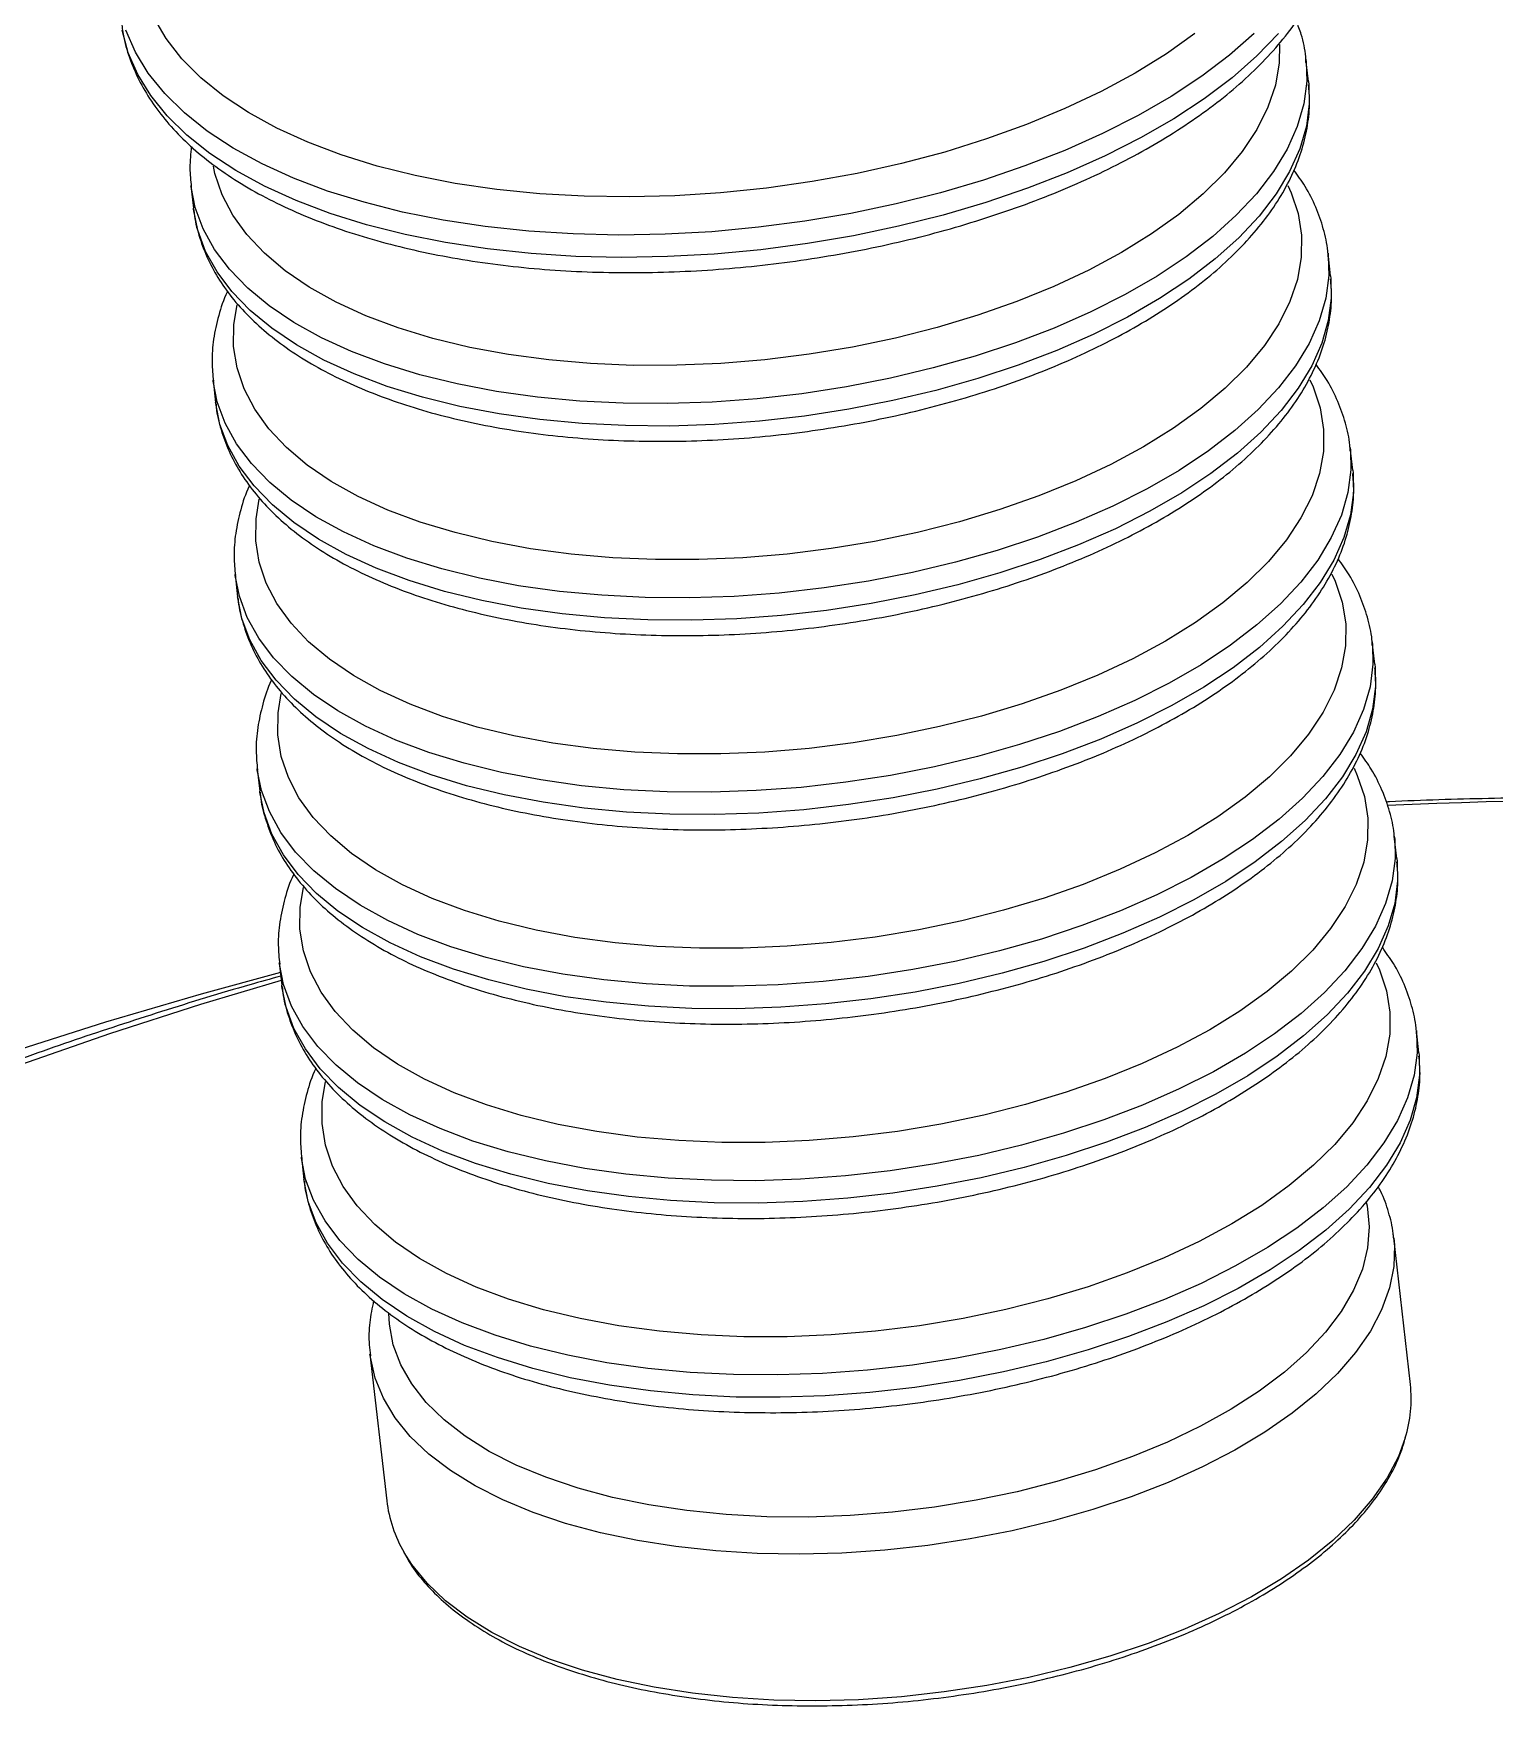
# Model space of a CAD drawing. Header units: millimetres. Extents: x 107291 to 113922, y -130611 to -125922.
# Drawn here: x 111697.3 to 111811.5, y -127404.6 to -127273.3 of the extents above; entities that cross this region are included whole.
import ezdxf

# ---------------------------------------------------------------- set-up
doc = ezdxf.new("R2010")
doc.units = ezdxf.units.MM
doc.header["$LTSCALE"] = 13
doc.layers.add('几何体', color=7, linetype='Continuous')

msp = doc.modelspace()

# ---------------------------------------------------------------- linework, layer by layer
at = {"layer": '几何体'}
for p, q in [((111796.99, -127277.05), (111796.79, -127275.3)), ((111709.57, -127285.22), (111709.77, -127286.97)), ((111709.58, -127285.3), (111709.57, -127285.22)), ((111709.78, -127287.05), (111709.77, -127286.97)), ((111798.72, -127292.25), (111798.52, -127290.49)), ((111711.3, -127300.41), (111711.5, -127302.16)), ((111711.31, -127300.49), (111711.3, -127300.41)), ((111711.51, -127302.25), (111711.5, -127302.16)), ((111800.45, -127307.44), (111800.25, -127305.69)), ((111713.03, -127315.6), (111713.22, -127317.36)), ((111713.04, -127315.69), (111713.03, -127315.6)), ((111713.23, -127317.44), (111713.22, -127317.36)), ((111802.17, -127322.63), (111801.97, -127320.88)), ((111714.75, -127330.8), (111714.95, -127332.55)), ((111714.76, -127330.88), (111714.75, -127330.8)), ((111714.96, -127332.63), (111714.95, -127332.55)), ((111803.9, -127337.83), (111803.7, -127336.07)), ((111716.48, -127345.99), (111716.68, -127347.74)), ((111716.49, -127346.07), (111716.48, -127345.99)), ((111716.69, -127347.83), (111716.68, -127347.74)), ((111805.63, -127353.02), (111805.43, -127351.27)), ((111718.21, -127361.19), (111718.41, -127362.94)), ((111718.22, -127361.27), (111718.21, -127361.19)), ((111718.42, -127363.02), (111718.41, -127362.94)), ((111804.96, -127378.95), (111803.66, -127367.48)), ((111723.57, -127376.59), (111724.88, -127388.06)), ((111723.59, -127376.69), (111723.57, -127376.59))]:
    msp.add_line(p, q, dxfattribs=at)
at = {"layer": '几何体', "flags": 128}
for points in [[(111788.11, -127273.3), (111785.87, -127274.89), (111783.42, -127276.4), (111780.77, -127277.83), (111777.94, -127279.17), (111774.94, -127280.41), (111771.8, -127281.55), (111768.53, -127282.57), (111765.15, -127283.47), (111761.69, -127284.24), (111758.16, -127284.88), (111754.59, -127285.39), (111751, -127285.76), (111747.41, -127285.99), (111743.84, -127286.08), (111740.32, -127286.02), (111736.87, -127285.83), (111733.5, -127285.49), (111730.25, -127285.02), (111727.12, -127284.41), (111724.14, -127283.67), (111721.33, -127282.8), (111718.71, -127281.81), (111716.28, -127280.7), (111714.07, -127279.49), (111712.09, -127278.17), (111710.35, -127276.76), (111708.86, -127275.27), (111707.63, -127273.7), (111706.67, -127272.06)], [(111794.65, -127273.31), (111792.95, -127275.05), (111791.01, -127276.76), (111788.84, -127278.4), (111786.45, -127279.97), (111783.86, -127281.47), (111781.08, -127282.88), (111778.12, -127284.2), (111775.01, -127285.41), (111771.76, -127286.52), (111768.4, -127287.51), (111764.93, -127288.38), (111761.39, -127289.12), (111757.79, -127289.73), (111754.16, -127290.21), (111750.51, -127290.55), (111746.86, -127290.75), (111743.25, -127290.81), (111739.68, -127290.73), (111736.19, -127290.51), (111732.78, -127290.15), (111729.49, -127289.65), (111726.32, -127289.02), (111723.31, -127288.26), (111720.46, -127287.37), (111717.79, -127286.36), (111715.33, -127285.24), (111713.07, -127284.01), (111711.05, -127282.68), (111709.26, -127281.25), (111707.72, -127279.74), (111706.43, -127278.16), (111705.42, -127276.51), (111704.67, -127274.8), (111704.2, -127273.04)], [(111792.75, -127273.3), (111790.81, -127275), (111788.64, -127276.64), (111786.25, -127278.22), (111783.66, -127279.72), (111780.88, -127281.13), (111777.92, -127282.44), (111774.81, -127283.66), (111771.56, -127284.77), (111768.2, -127285.76), (111764.73, -127286.63), (111761.19, -127287.37), (111757.59, -127287.98), (111753.96, -127288.46), (111750.31, -127288.8), (111746.66, -127289), (111743.05, -127289.06), (111739.48, -127288.98), (111735.99, -127288.75), (111732.58, -127288.39), (111729.29, -127287.9), (111726.13, -127287.27), (111723.11, -127286.5), (111720.26, -127285.62), (111717.6, -127284.61), (111715.13, -127283.49), (111712.87, -127282.26), (111710.85, -127280.93), (111709.06, -127279.5), (111707.52, -127277.99), (111706.23, -127276.41), (111705.22, -127274.75), (111704.47, -127273.05)], [(111794.73, -127274.16), (111794.7, -127275.6), (111794.4, -127277.33), (111793.81, -127279.07), (111792.95, -127280.8), (111791.81, -127282.52), (111790.41, -127284.21), (111788.75, -127285.85), (111786.84, -127287.45), (111784.71, -127288.98), (111782.36, -127290.43), (111779.8, -127291.81), (111777.07, -127293.09), (111774.17, -127294.27), (111771.12, -127295.34), (111767.95, -127296.29), (111764.68, -127297.12), (111761.33, -127297.82), (111757.92, -127298.39), (111754.47, -127298.82), (111751.02, -127299.11), (111747.58, -127299.25), (111744.17, -127299.26), (111740.83, -127299.12), (111737.57, -127298.83), (111734.41, -127298.41), (111731.38, -127297.85), (111728.5, -127297.15), (111725.78, -127296.32), (111723.26, -127295.37), (111720.93, -127294.31), (111718.82, -127293.13), (111716.94, -127291.85), (111715.32, -127290.48), (111713.94, -127289.03), (111712.84, -127287.5), (111712.01, -127285.91), (111711.45, -127284.26), (111711.33, -127283.67)], [(111796.81, -127275.52), (111796.85, -127277.04), (111796.62, -127278.81), (111796.1, -127280.58), (111795.32, -127282.35), (111794.25, -127284.1), (111792.92, -127285.83), (111791.34, -127287.52), (111789.5, -127289.17), (111787.43, -127290.76), (111785.14, -127292.28), (111782.64, -127293.72), (111779.95, -127295.08), (111777.09, -127296.34), (111774.07, -127297.49), (111770.91, -127298.54), (111767.64, -127299.46), (111764.28, -127300.26), (111760.84, -127300.93), (111757.36, -127301.47), (111753.85, -127301.87), (111750.33, -127302.13), (111746.83, -127302.24), (111743.38, -127302.22), (111739.98, -127302.05), (111736.67, -127301.74), (111733.47, -127301.29), (111730.4, -127300.71), (111727.48, -127299.99), (111724.72, -127299.14), (111722.14, -127298.17), (111719.77, -127297.09), (111717.62, -127295.9), (111715.69, -127294.6), (111714.01, -127293.21), (111712.58, -127291.74), (111711.42, -127290.19), (111710.52, -127288.58), (111709.91, -127286.92), (111709.58, -127285.3)], [(111796.79, -127275.3), (111796.79, -127275.3), (111796.81, -127275.52)], [(111797.01, -127277.28), (111797.05, -127278.8), (111796.82, -127280.56), (111796.3, -127282.33), (111795.51, -127284.1), (111794.45, -127285.85), (111793.12, -127287.58), (111791.54, -127289.28), (111789.7, -127290.92), (111787.63, -127292.51), (111785.34, -127294.03), (111782.84, -127295.48), (111780.15, -127296.83), (111777.29, -127298.09), (111774.27, -127299.25), (111771.11, -127300.29), (111767.84, -127301.21), (111764.48, -127302.01), (111761.04, -127302.69), (111757.56, -127303.22), (111754.05, -127303.62), (111750.53, -127303.88), (111747.03, -127304), (111743.57, -127303.97), (111740.18, -127303.8), (111736.87, -127303.49), (111733.67, -127303.04), (111730.6, -127302.46), (111727.68, -127301.74), (111724.92, -127300.9), (111722.34, -127299.93), (111719.97, -127298.84), (111717.82, -127297.65), (111715.89, -127296.35), (111714.21, -127294.97), (111712.78, -127293.49), (111711.62, -127291.95), (111710.72, -127290.34), (111710.11, -127288.67), (111709.78, -127287.05)], [(111796.99, -127277.05), (111796.99, -127277.06), (111797.01, -127277.28)], [(111795.37, -127285.19), (111795.62, -127285.75), (111796.17, -127287.39), (111796.44, -127289.08), (111796.42, -127290.79), (111796.12, -127292.53), (111795.54, -127294.27), (111794.67, -127296), (111793.54, -127297.71), (111792.13, -127299.4), (111790.47, -127301.05), (111788.57, -127302.64), (111786.44, -127304.17), (111784.08, -127305.63), (111781.53, -127307), (111778.8, -127308.28), (111775.89, -127309.46), (111772.85, -127310.53), (111769.68, -127311.49), (111766.41, -127312.32), (111763.05, -127313.02), (111759.64, -127313.58), (111756.2, -127314.01), (111752.75, -127314.3), (111749.31, -127314.45), (111745.9, -127314.45), (111742.56, -127314.31), (111739.3, -127314.03), (111736.14, -127313.6), (111733.11, -127313.04), (111730.23, -127312.34), (111727.51, -127311.52), (111724.98, -127310.57), (111722.66, -127309.5), (111720.55, -127308.33), (111718.67, -127307.05), (111717.04, -127305.68), (111715.67, -127304.22), (111714.57, -127302.69), (111713.73, -127301.1), (111713.18, -127299.46), (111712.91, -127297.77), (111712.93, -127296.06), (111713.18, -127294.52)], [(111798.52, -127290.49), (111798.52, -127290.5), (111798.54, -127290.72)], [(111798.54, -127290.72), (111798.57, -127292.24), (111798.34, -127294), (111797.83, -127295.77), (111797.04, -127297.54), (111795.98, -127299.29), (111794.65, -127301.02), (111793.06, -127302.72), (111791.23, -127304.36), (111789.16, -127305.95), (111786.87, -127307.47), (111784.37, -127308.92), (111781.68, -127310.27), (111778.81, -127311.53), (111775.79, -127312.69), (111772.64, -127313.73), (111769.37, -127314.66), (111766.01, -127315.46), (111762.57, -127316.13), (111759.09, -127316.66), (111755.57, -127317.06), (111752.06, -127317.32), (111748.56, -127317.44), (111745.1, -127317.41), (111741.71, -127317.24), (111738.4, -127316.93), (111735.2, -127316.49), (111732.13, -127315.9), (111729.2, -127315.18), (111726.45, -127314.34), (111723.87, -127313.37), (111721.5, -127312.28), (111719.34, -127311.09), (111717.42, -127309.8), (111715.74, -127308.41), (111714.31, -127306.94), (111713.14, -127305.39), (111712.25, -127303.78), (111711.63, -127302.11), (111711.31, -127300.49)], [(111798.74, -127292.47), (111798.77, -127293.99), (111798.54, -127295.75), (111798.03, -127297.52), (111797.24, -127299.29), (111796.18, -127301.05), (111794.85, -127302.78), (111793.26, -127304.47), (111791.43, -127306.12), (111789.36, -127307.71), (111787.07, -127309.23), (111784.57, -127310.67), (111781.88, -127312.03), (111779.01, -127313.28), (111775.99, -127314.44), (111772.84, -127315.48), (111769.57, -127316.41), (111766.21, -127317.21), (111762.77, -127317.88), (111759.29, -127318.42), (111755.77, -127318.81), (111752.26, -127319.07), (111748.76, -127319.19), (111745.3, -127319.16), (111741.91, -127319), (111738.6, -127318.69), (111735.4, -127318.24), (111732.33, -127317.65), (111729.4, -127316.94), (111726.65, -127316.09), (111724.07, -127315.12), (111721.7, -127314.04), (111719.54, -127312.84), (111717.62, -127311.55), (111715.94, -127310.16), (111714.51, -127308.69), (111713.34, -127307.14), (111712.45, -127305.53), (111711.83, -127303.87), (111711.51, -127302.25)], [(111798.72, -127292.25), (111798.72, -127292.25), (111798.74, -127292.47)], [(111797.09, -127300.39), (111797.35, -127300.94), (111797.9, -127302.59), (111798.17, -127304.27), (111798.15, -127305.99), (111797.85, -127307.72), (111797.27, -127309.46), (111796.4, -127311.19), (111795.26, -127312.91), (111793.86, -127314.59), (111792.2, -127316.24), (111790.3, -127317.83), (111788.16, -127319.36), (111785.81, -127320.82), (111783.26, -127322.2), (111780.52, -127323.48), (111777.62, -127324.66), (111774.58, -127325.73), (111771.41, -127326.68), (111768.13, -127327.51), (111764.78, -127328.21), (111761.37, -127328.78), (111757.93, -127329.21), (111754.47, -127329.5), (111751.03, -127329.64), (111747.63, -127329.64), (111744.29, -127329.5), (111741.02, -127329.22), (111737.87, -127328.79), (111734.84, -127328.23), (111731.96, -127327.54), (111729.24, -127326.71), (111726.71, -127325.76), (111724.38, -127324.69), (111722.28, -127323.52), (111720.4, -127322.24), (111718.77, -127320.87), (111717.4, -127319.42), (111716.29, -127317.89), (111715.46, -127316.3), (111714.91, -127314.65), (111714.64, -127312.97), (111714.66, -127311.25), (111714.91, -127309.71)], [(111800.27, -127305.91), (111800.3, -127307.43), (111800.07, -127309.19), (111799.56, -127310.96), (111798.77, -127312.73), (111797.71, -127314.49), (111796.38, -127316.22), (111794.79, -127317.91), (111792.96, -127319.56), (111790.89, -127321.15), (111788.6, -127322.67), (111786.1, -127324.11), (111783.41, -127325.47), (111780.54, -127326.73), (111777.52, -127327.88), (111774.37, -127328.92), (111771.1, -127329.85), (111767.73, -127330.65), (111764.3, -127331.32), (111760.81, -127331.86), (111757.3, -127332.26), (111753.79, -127332.51), (111750.29, -127332.63), (111746.83, -127332.61), (111743.44, -127332.44), (111740.13, -127332.13), (111736.93, -127331.68), (111733.86, -127331.09), (111730.93, -127330.38), (111728.17, -127329.53), (111725.6, -127328.56), (111723.23, -127327.48), (111721.07, -127326.28), (111719.15, -127324.99), (111717.46, -127323.6), (111716.04, -127322.13), (111714.87, -127320.58), (111713.98, -127318.97), (111713.36, -127317.31), (111713.04, -127315.69)], [(111800.25, -127305.69), (111800.25, -127305.69), (111800.27, -127305.91)], [(111800.47, -127307.66), (111800.5, -127309.19), (111800.27, -127310.95), (111799.76, -127312.72), (111798.97, -127314.49), (111797.91, -127316.24), (111796.58, -127317.97), (111794.99, -127319.66), (111793.16, -127321.31), (111791.09, -127322.9), (111788.79, -127324.42), (111786.3, -127325.86), (111783.6, -127327.22), (111780.74, -127328.48), (111777.72, -127329.63), (111774.57, -127330.68), (111771.3, -127331.6), (111767.93, -127332.4), (111764.5, -127333.07), (111761.01, -127333.61), (111757.5, -127334.01), (111753.99, -127334.27), (111750.49, -127334.38), (111747.03, -127334.36), (111743.64, -127334.19), (111740.33, -127333.88), (111737.13, -127333.43), (111734.06, -127332.85), (111731.13, -127332.13), (111728.37, -127331.28), (111725.8, -127330.31), (111723.43, -127329.23), (111721.27, -127328.04), (111719.35, -127326.74), (111717.66, -127325.35), (111716.24, -127323.88), (111715.07, -127322.34), (111714.18, -127320.72), (111713.56, -127319.06), (111713.23, -127317.44)], [(111800.45, -127307.44), (111800.45, -127307.44), (111800.47, -127307.66)], [(111798.82, -127315.58), (111799.08, -127316.14), (111799.63, -127317.78), (111799.9, -127319.47), (111799.88, -127321.18), (111799.58, -127322.91), (111798.99, -127324.65), (111798.13, -127326.39), (111796.99, -127328.1), (111795.59, -127329.79), (111793.93, -127331.43), (111792.03, -127333.03), (111789.89, -127334.56), (111787.54, -127336.02), (111784.99, -127337.39), (111782.25, -127338.67), (111779.35, -127339.85), (111776.3, -127340.92), (111773.13, -127341.87), (111769.86, -127342.7), (111766.51, -127343.4), (111763.1, -127343.97), (111759.66, -127344.4), (111756.2, -127344.69), (111752.76, -127344.84), (111749.36, -127344.84), (111746.01, -127344.7), (111742.75, -127344.41), (111739.6, -127343.99), (111736.57, -127343.43), (111733.68, -127342.73), (111730.97, -127341.9), (111728.44, -127340.95), (111726.11, -127339.89), (111724, -127338.71), (111722.13, -127337.43), (111720.5, -127336.06), (111719.13, -127334.61), (111718.02, -127333.08), (111717.19, -127331.49), (111716.64, -127329.84), (111716.37, -127328.16), (111716.39, -127326.44), (111716.64, -127324.91)], [(111801.97, -127320.88), (111801.98, -127320.89), (111802, -127321.1)], [(111802, -127321.1), (111802.03, -127322.63), (111801.8, -127324.39), (111801.29, -127326.16), (111800.5, -127327.93), (111799.44, -127329.68), (111798.11, -127331.41), (111796.52, -127333.1), (111794.69, -127334.75), (111792.62, -127336.34), (111790.32, -127337.86), (111787.82, -127339.3), (111785.13, -127340.66), (111782.27, -127341.92), (111779.25, -127343.07), (111776.1, -127344.12), (111772.83, -127345.04), (111769.46, -127345.84), (111766.03, -127346.51), (111762.54, -127347.05), (111759.03, -127347.45), (111755.51, -127347.71), (111752.02, -127347.82), (111748.56, -127347.8), (111745.17, -127347.63), (111741.86, -127347.32), (111738.66, -127346.87), (111735.58, -127346.29), (111732.66, -127345.57), (111729.9, -127344.72), (111727.33, -127343.76), (111724.96, -127342.67), (111722.8, -127341.48), (111720.87, -127340.18), (111719.19, -127338.79), (111717.76, -127337.32), (111716.6, -127335.78), (111715.71, -127334.16), (111715.09, -127332.5), (111714.76, -127330.88)], [(111802.2, -127322.86), (111802.23, -127324.38), (111802, -127326.14), (111801.49, -127327.91), (111800.7, -127329.68), (111799.64, -127331.43), (111798.31, -127333.16), (111796.72, -127334.86), (111794.88, -127336.5), (111792.81, -127338.09), (111790.52, -127339.61), (111788.02, -127341.06), (111785.33, -127342.41), (111782.47, -127343.67), (111779.45, -127344.83), (111776.29, -127345.87), (111773.03, -127346.8), (111769.66, -127347.6), (111766.23, -127348.27), (111762.74, -127348.8), (111759.23, -127349.2), (111755.71, -127349.46), (111752.21, -127349.58), (111748.76, -127349.55), (111745.37, -127349.38), (111742.06, -127349.07), (111738.86, -127348.63), (111735.78, -127348.04), (111732.86, -127347.32), (111730.1, -127346.48), (111727.53, -127345.51), (111725.15, -127344.42), (111723, -127343.23), (111721.07, -127341.94), (111719.39, -127340.55), (111717.96, -127339.08), (111716.8, -127337.53), (111715.91, -127335.92), (111715.29, -127334.25), (111714.96, -127332.63)], [(111802.17, -127322.63), (111802.17, -127322.64), (111802.2, -127322.86)], [(111800.55, -127330.77), (111800.8, -127331.33), (111801.36, -127332.97), (111801.63, -127334.66), (111801.61, -127336.37), (111801.31, -127338.11), (111800.72, -127339.85), (111799.86, -127341.58), (111798.72, -127343.3), (111797.32, -127344.98), (111795.66, -127346.63), (111793.75, -127348.22), (111791.62, -127349.75), (111789.27, -127351.21), (111786.71, -127352.58), (111783.98, -127353.86), (111781.08, -127355.04), (111778.03, -127356.11), (111774.86, -127357.07), (111771.59, -127357.9), (111768.24, -127358.6), (111764.83, -127359.17), (111761.38, -127359.59), (111757.93, -127359.88), (111754.49, -127360.03), (111751.09, -127360.03), (111747.74, -127359.89), (111744.48, -127359.61), (111741.32, -127359.18), (111738.29, -127358.62), (111735.41, -127357.92), (111732.7, -127357.1), (111730.17, -127356.15), (111727.84, -127355.08), (111725.73, -127353.91), (111723.86, -127352.63), (111722.23, -127351.26), (111720.85, -127349.8), (111719.75, -127348.27), (111718.92, -127346.68), (111718.37, -127345.04), (111718.1, -127343.35), (111718.11, -127341.64), (111718.37, -127340.1)], [(111803.73, -127336.3), (111803.76, -127337.82), (111803.53, -127339.58), (111803.02, -127341.35), (111802.23, -127343.12), (111801.16, -127344.87), (111799.83, -127346.6), (111798.25, -127348.3), (111796.41, -127349.95), (111794.34, -127351.53), (111792.05, -127353.06), (111789.55, -127354.5), (111786.86, -127355.85), (111784, -127357.11), (111780.98, -127358.27), (111777.82, -127359.31), (111774.55, -127360.24), (111771.19, -127361.04), (111767.75, -127361.71), (111764.27, -127362.24), (111760.76, -127362.64), (111757.24, -127362.9), (111753.74, -127363.02), (111750.29, -127362.99), (111746.89, -127362.82), (111743.59, -127362.51), (111740.39, -127362.07), (111737.31, -127361.48), (111734.39, -127360.76), (111731.63, -127359.92), (111729.06, -127358.95), (111726.68, -127357.86), (111724.53, -127356.67), (111722.6, -127355.38), (111720.92, -127353.99), (111719.49, -127352.52), (111718.33, -127350.97), (111717.43, -127349.36), (111716.82, -127347.69), (111716.49, -127346.07)], [(111803.7, -127336.07), (111803.7, -127336.08), (111803.73, -127336.3)], [(111803.9, -127337.83), (111803.9, -127337.83), (111803.92, -127338.05)], [(111803.92, -127338.05), (111803.96, -127339.57), (111803.73, -127341.33), (111803.22, -127343.1), (111802.43, -127344.87), (111801.36, -127346.63), (111800.03, -127348.36), (111798.45, -127350.05), (111796.61, -127351.7), (111794.54, -127353.29), (111792.25, -127354.81), (111789.75, -127356.25), (111787.06, -127357.61), (111784.2, -127358.87), (111781.18, -127360.02), (111778.02, -127361.06), (111774.75, -127361.99), (111771.39, -127362.79), (111767.95, -127363.46), (111764.47, -127364), (111760.96, -127364.4), (111757.44, -127364.65), (111753.94, -127364.77), (111750.49, -127364.75), (111747.09, -127364.58), (111743.79, -127364.27), (111740.58, -127363.82), (111737.51, -127363.23), (111734.59, -127362.52), (111731.83, -127361.67), (111729.25, -127360.7), (111726.88, -127359.62), (111724.73, -127358.42), (111722.8, -127357.13), (111721.12, -127355.74), (111719.69, -127354.27), (111718.53, -127352.72), (111717.63, -127351.11), (111717.02, -127349.45), (111716.69, -127347.83)], [(111716.57, -127346.74), (111710.37, -127348.43), (111702.89, -127350.63), (111695.54, -127352.97), (111688.33, -127355.45), (111681.26, -127358.07), (111674.35, -127360.82), (111667.61, -127363.71), (111661.03, -127366.72), (111654.64, -127369.86), (111648.42, -127373.12), (111642.4, -127376.5), (111636.58, -127379.99), (111630.96, -127383.59), (111625.56, -127387.3), (111620.37, -127391.11), (111615.41, -127395.02), (111610.67, -127399.02), (111606.17, -127403.11), (111601.9, -127407.29)], [(111802.28, -127345.97), (111802.53, -127346.52), (111803.08, -127348.17), (111803.35, -127349.85), (111803.34, -127351.57), (111803.03, -127353.3), (111802.45, -127355.04), (111801.58, -127356.77), (111800.45, -127358.49), (111799.04, -127360.18), (111797.39, -127361.82), (111795.48, -127363.41), (111793.35, -127364.95), (111791, -127366.4), (111788.44, -127367.78), (111785.71, -127369.06), (111782.81, -127370.24), (111779.76, -127371.31), (111776.59, -127372.26), (111773.32, -127373.09), (111769.97, -127373.79), (111766.56, -127374.36), (111763.11, -127374.79), (111759.66, -127375.08), (111756.22, -127375.22), (111752.81, -127375.23), (111749.47, -127375.08), (111746.21, -127374.8), (111743.05, -127374.38), (111740.02, -127373.81), (111737.14, -127373.12), (111734.42, -127372.29), (111731.89, -127371.34), (111729.57, -127370.28), (111727.46, -127369.1), (111725.58, -127367.82), (111723.95, -127366.45), (111722.58, -127365), (111721.48, -127363.47), (111720.65, -127361.88), (111720.09, -127360.23), (111719.83, -127358.55), (111719.84, -127356.83), (111720.1, -127355.3)], [(111716.64, -127347.37), (111710.32, -127349.25), (111703.2, -127351.54), (111696.23, -127353.96), (111689.41, -127356.53), (111682.75, -127359.22), (111676.25, -127362.06), (111669.93, -127365.02), (111663.79, -127368.1), (111657.83, -127371.3), (111652.08, -127374.63), (111646.52, -127378.06), (111641.18, -127381.61), (111636.06, -127385.26), (111631.15, -127389.01), (111626.48, -127392.86), (111622.04, -127396.79), (111617.83, -127400.82), (111613.88, -127404.92)], [(111805.45, -127351.49), (111805.48, -127353.01), (111805.26, -127354.77), (111804.74, -127356.54), (111803.95, -127358.31), (111802.89, -127360.07), (111801.56, -127361.8), (111799.98, -127363.49), (111798.14, -127365.14), (111796.07, -127366.73), (111793.78, -127368.25), (111791.28, -127369.69), (111788.59, -127371.05), (111785.72, -127372.31), (111782.71, -127373.46), (111779.55, -127374.51), (111776.28, -127375.43), (111772.92, -127376.23), (111769.48, -127376.9), (111766, -127377.44), (111762.49, -127377.84), (111758.97, -127378.09), (111755.47, -127378.21), (111752.01, -127378.19), (111748.62, -127378.02), (111745.31, -127377.71), (111742.11, -127377.26), (111739.04, -127376.67), (111736.12, -127375.96), (111733.36, -127375.11), (111730.78, -127374.14), (111728.41, -127373.06), (111726.26, -127371.86), (111724.33, -127370.57), (111722.65, -127369.18), (111721.22, -127367.71), (111720.06, -127366.16), (111719.16, -127364.55), (111718.54, -127362.89), (111718.22, -127361.27)], [(111805.43, -127351.27), (111805.43, -127351.27), (111805.45, -127351.49)], [(111805.65, -127353.24), (111805.68, -127354.77), (111805.45, -127356.53), (111804.94, -127358.3), (111804.15, -127360.07), (111803.09, -127361.82), (111801.76, -127363.55), (111800.17, -127365.25), (111798.34, -127366.89), (111796.27, -127368.48), (111793.98, -127370), (111791.48, -127371.44), (111788.79, -127372.8), (111785.92, -127374.06), (111782.9, -127375.21), (111779.75, -127376.26), (111776.48, -127377.18), (111773.12, -127377.98), (111769.68, -127378.65), (111766.2, -127379.19), (111762.68, -127379.59), (111759.17, -127379.85), (111755.67, -127379.96), (111752.21, -127379.94), (111748.82, -127379.77), (111745.51, -127379.46), (111742.31, -127379.01), (111739.24, -127378.43), (111736.31, -127377.71), (111733.56, -127376.86), (111730.98, -127375.9), (111728.61, -127374.81), (111726.45, -127373.62), (111724.53, -127372.32), (111722.85, -127370.93), (111721.42, -127369.46), (111720.25, -127367.92), (111719.36, -127366.31), (111718.74, -127364.64), (111718.42, -127363.02)], [(111805.63, -127353.02), (111805.63, -127353.03), (111805.65, -127353.24)], [(111801.5, -127364.69), (111801.57, -127365), (111801.73, -127366.62), (111801.61, -127368.27), (111801.2, -127369.93), (111800.51, -127371.59), (111799.55, -127373.24), (111798.33, -127374.86), (111796.84, -127376.45), (111795.1, -127377.99), (111793.14, -127379.47), (111790.95, -127380.89), (111788.55, -127382.22), (111785.97, -127383.46), (111783.23, -127384.6), (111780.33, -127385.64), (111777.31, -127386.56), (111774.19, -127387.35), (111770.99, -127388.02), (111767.73, -127388.56), (111764.44, -127388.95), (111761.14, -127389.21), (111757.86, -127389.33), (111754.62, -127389.3), (111751.44, -127389.13), (111748.35, -127388.82), (111745.38, -127388.37), (111742.54, -127387.79), (111739.85, -127387.07), (111737.33, -127386.22), (111735.01, -127385.26), (111732.9, -127384.19), (111731.02, -127383), (111729.37, -127381.73), (111727.98, -127380.36), (111726.84, -127378.92), (111725.98, -127377.42), (111725.4, -127375.86), (111725.1, -127374.25), (111725.05, -127373.37)], [(111803.66, -127367.48), (111803.71, -127368.06), (111803.66, -127369.73), (111803.32, -127371.41), (111802.71, -127373.11), (111801.83, -127374.79), (111800.67, -127376.45), (111799.26, -127378.09), (111797.6, -127379.68), (111795.7, -127381.21), (111793.57, -127382.69), (111791.23, -127384.09), (111788.7, -127385.4), (111786, -127386.62), (111783.13, -127387.74), (111780.13, -127388.74), (111777.02, -127389.63), (111773.81, -127390.4), (111770.53, -127391.04), (111767.2, -127391.54), (111763.84, -127391.91), (111760.48, -127392.14), (111757.15, -127392.23), (111753.86, -127392.17), (111750.64, -127391.97), (111747.51, -127391.64), (111744.49, -127391.17), (111741.61, -127390.56), (111738.88, -127389.82), (111736.33, -127388.96), (111733.96, -127387.98), (111731.81, -127386.89), (111729.88, -127385.69), (111728.18, -127384.4), (111726.73, -127383.02), (111725.54, -127381.56), (111724.62, -127380.04), (111723.98, -127378.46), (111723.61, -127376.83), (111723.59, -127376.69)], [(111804.56, -127383.14), (111804.02, -127384.58), (111803.13, -127386.26), (111801.98, -127387.92), (111800.57, -127389.56), (111798.9, -127391.15), (111797, -127392.69), (111794.87, -127394.16), (111792.54, -127395.56), (111790.01, -127396.87), (111787.3, -127398.09), (111784.44, -127399.21), (111781.44, -127400.21), (111778.32, -127401.1), (111775.11, -127401.87), (111771.83, -127402.51), (111768.5, -127403.01), (111765.15, -127403.38), (111761.79, -127403.61), (111758.45, -127403.7), (111755.16, -127403.64), (111751.94, -127403.45), (111748.81, -127403.11), (111745.8, -127402.64), (111742.91, -127402.03), (111740.19, -127401.29), (111737.63, -127400.43), (111735.27, -127399.45), (111733.11, -127398.36), (111731.18, -127397.16), (111729.48, -127395.87), (111728.04, -127394.49), (111726.85, -127393.03), (111726.25, -127392.1)]]:
    msp.add_lwpolyline(points, dxfattribs=at)
at = {"layer": '几何体'}
for centre, radius, start, end in [((111821.36, -127719.58), 386.32, 74.444, 92.6976), ((111794.65, -127380.06), 10.37, 342.7277, 6.1212), ((111735.14, -127386.83), 10.33, 186.8005, 210.6606)]:
    msp.add_arc(centre, radius, start, end, dxfattribs=at)
for points, knots in [([(111704.14, -127272.48), (111704.19, -127272.87), (111704.32, -127273.86), (111704.81, -127275.42), (111705.57, -127277.15), (111706.58, -127278.81), (111707.82, -127280.41), (111709.31, -127281.94), (111711.02, -127283.38), (111712.96, -127284.74), (111715.11, -127286), (111717.46, -127287.15), (111719.98, -127288.18), (111722.67, -127289.1), (111725.51, -127289.9), (111728.49, -127290.57), (111731.58, -127291.12), (111734.77, -127291.54), (111738.05, -127291.83), (111741.4, -127291.99), (111744.8, -127292.02), (111748.24, -127291.92), (111751.69, -127291.7), (111755.14, -127291.34), (111758.57, -127290.86), (111761.97, -127290.26), (111765.32, -127289.54), (111768.59, -127288.7), (111771.78, -127287.74), (111774.86, -127286.68), (111777.83, -127285.52), (111780.66, -127284.25), (111783.34, -127282.9), (111785.87, -127281.45), (111788.21, -127279.92), (111790.37, -127278.31), (111792.32, -127276.63), (111794.06, -127274.88), (111795.57, -127273.07), (111796.84, -127271.22), (111797.86, -127269.33), (111798.62, -127267.42), (111799.12, -127265.51), (111799.32, -127263.62), (111799.35, -127262.27), (111799.23, -127261.57), (111799.22, -127261.48)], [0, 0, 0, 0, 0.013974, 0.035969, 0.058046, 0.080353, 0.102983, 0.125963, 0.149257, 0.172788, 0.19647, 0.220226, 0.244, 0.267753, 0.291473, 0.315153, 0.338796, 0.362404, 0.385981, 0.409533, 0.433065, 0.456582, 0.480089, 0.503591, 0.527092, 0.550597, 0.574109, 0.597633, 0.621175, 0.64474, 0.668334, 0.691962, 0.71563, 0.739343, 0.763104, 0.786913, 0.810764, 0.834637, 0.858482, 0.882232, 0.905796, 0.929075, 0.951995, 0.974538, 0.996764, 1, 1, 1, 1]), ([(111796.79, -127275.56), (111796.79, -127275.41), (111796.75, -127274.68), (111796.52, -127273.58), (111796.18, -127272.67), (111796.04, -127272.32)], [0, 0, 0, 0, 0.134259, 0.665884, 1, 1, 1, 1]), ([(111709.8, -127287.06), (111709.8, -127287.16), (111709.85, -127287.85), (111710.17, -127289.09), (111710.78, -127290.78), (111711.65, -127292.41), (111712.75, -127293.97), (111714.09, -127295.47), (111715.67, -127296.88), (111717.47, -127298.21), (111719.48, -127299.45), (111721.7, -127300.57), (111724.1, -127301.58), (111726.66, -127302.48), (111729.38, -127303.25), (111732.23, -127303.9), (111735.2, -127304.42), (111738.26, -127304.81), (111741.41, -127305.07), (111744.63, -127305.2), (111747.89, -127305.2), (111751.19, -127305.08), (111754.49, -127304.82), (111757.79, -127304.44), (111761.07, -127303.93), (111764.3, -127303.3), (111767.47, -127302.55), (111770.56, -127301.69), (111773.56, -127300.72), (111776.44, -127299.64), (111779.2, -127298.45), (111781.81, -127297.17), (111784.26, -127295.8), (111786.54, -127294.35), (111788.64, -127292.81), (111790.53, -127291.2), (111792.21, -127289.52), (111793.67, -127287.78), (111794.88, -127285.99), (111795.83, -127284.17), (111796.53, -127282.33), (111796.95, -127280.48), (111797.12, -127278.81), (111797.03, -127277.76), (111796.99, -127277.32)], [0, 0, 0, 0, 0.00375, 0.026656, 0.049566, 0.072656, 0.096073, 0.119892, 0.144103, 0.168631, 0.193374, 0.218231, 0.243126, 0.268003, 0.292842, 0.317635, 0.342383, 0.36709, 0.391761, 0.416402, 0.441021, 0.465623, 0.490214, 0.514802, 0.53939, 0.563985, 0.588591, 0.613214, 0.637863, 0.662543, 0.687261, 0.712025, 0.736842, 0.761716, 0.786648, 0.811631, 0.836645, 0.861626, 0.886492, 0.911129, 0.935418, 0.959276, 0.982701, 1, 1, 1, 1]), ([(111709.61, -127282.14), (111709.55, -127282.7), (111709.43, -127283.76), (111709.55, -127284.81), (111709.6, -127285.31)], [0, 0, 0, 0, 0.528177, 1, 1, 1, 1]), ([(111798.52, -127290.76), (111798.52, -127290.61), (111798.48, -127289.87), (111798.18, -127288.56), (111797.59, -127286.87), (111796.82, -127285.34), (111796.15, -127284.41), (111795.85, -127284)], [0, 0, 0, 0, 0.061921, 0.30711, 0.552175, 0.798938, 1, 1, 1, 1]), ([(111711.53, -127302.26), (111711.53, -127302.35), (111711.58, -127303.04), (111711.9, -127304.29), (111712.51, -127305.98), (111713.38, -127307.6), (111714.48, -127309.17), (111715.82, -127310.66), (111717.39, -127312.08), (111719.2, -127313.41), (111721.21, -127314.64), (111723.43, -127315.76), (111725.83, -127316.78), (111728.39, -127317.67), (111731.11, -127318.44), (111733.96, -127319.09), (111736.92, -127319.61), (111739.99, -127320), (111743.14, -127320.26), (111746.36, -127320.4), (111749.62, -127320.4), (111752.92, -127320.27), (111756.22, -127320.02), (111759.52, -127319.63), (111762.8, -127319.13), (111766.03, -127318.5), (111769.2, -127317.75), (111772.29, -127316.88), (111775.29, -127315.91), (111778.17, -127314.83), (111780.93, -127313.65), (111783.54, -127312.37), (111785.99, -127311), (111788.27, -127309.54), (111790.37, -127308.01), (111792.26, -127306.39), (111793.94, -127304.71), (111795.4, -127302.98), (111796.61, -127301.19), (111797.56, -127299.36), (111798.26, -127297.52), (111798.67, -127295.68), (111798.84, -127294), (111798.76, -127292.96), (111798.72, -127292.51)], [0, 0, 0, 0, 0.00375, 0.026656, 0.049566, 0.072656, 0.096073, 0.119892, 0.144103, 0.168631, 0.193374, 0.218231, 0.243126, 0.268003, 0.292842, 0.317635, 0.342383, 0.36709, 0.391761, 0.416402, 0.441021, 0.465623, 0.490214, 0.514802, 0.53939, 0.563985, 0.588591, 0.613214, 0.637863, 0.662543, 0.687261, 0.712025, 0.736842, 0.761716, 0.786648, 0.811631, 0.836645, 0.861626, 0.886492, 0.911129, 0.935418, 0.959276, 0.982701, 1, 1, 1, 1]), ([(111712.43, -127293.45), (111712.42, -127293.48), (111712.11, -127294.1), (111711.72, -127295.35), (111711.3, -127297.19), (111711.17, -127298.91), (111711.28, -127300.01), (111711.33, -127300.5)], [0, 0, 0, 0, 0.009685, 0.27428, 0.534118, 0.789293, 1, 1, 1, 1]), ([(111800.25, -127305.95), (111800.24, -127305.8), (111800.21, -127305.06), (111799.9, -127303.76), (111799.32, -127302.07), (111798.55, -127300.53), (111797.88, -127299.61), (111797.58, -127299.19)], [0, 0, 0, 0, 0.061921, 0.30711, 0.552175, 0.798938, 1, 1, 1, 1]), ([(111713.25, -127317.45), (111713.26, -127317.55), (111713.3, -127318.23), (111713.63, -127319.48), (111714.24, -127321.17), (111715.11, -127322.8), (111716.21, -127324.36), (111717.55, -127325.85), (111719.12, -127327.27), (111720.92, -127328.6), (111722.94, -127329.83), (111725.15, -127330.96), (111727.55, -127331.97), (111730.12, -127332.86), (111732.84, -127333.64), (111735.69, -127334.28), (111738.65, -127334.8), (111741.72, -127335.19), (111744.87, -127335.46), (111748.08, -127335.59), (111751.35, -127335.59), (111754.64, -127335.46), (111757.95, -127335.21), (111761.25, -127334.83), (111764.53, -127334.32), (111767.76, -127333.69), (111770.93, -127332.94), (111774.02, -127332.08), (111777.02, -127331.1), (111779.9, -127330.02), (111782.65, -127328.84), (111785.27, -127327.56), (111787.72, -127326.19), (111790, -127324.74), (111792.09, -127323.2), (111793.99, -127321.59), (111795.67, -127319.91), (111797.12, -127318.17), (111798.33, -127316.38), (111799.29, -127314.56), (111799.98, -127312.71), (111800.4, -127310.87), (111800.57, -127309.2), (111800.49, -127308.15), (111800.45, -127307.7)], [0, 0, 0, 0, 0.00375, 0.026656, 0.049566, 0.072656, 0.096073, 0.119892, 0.144103, 0.168631, 0.193374, 0.218231, 0.243126, 0.268003, 0.292842, 0.317635, 0.342383, 0.36709, 0.391761, 0.416402, 0.441021, 0.465623, 0.490214, 0.514802, 0.53939, 0.563985, 0.588591, 0.613214, 0.637863, 0.662543, 0.687261, 0.712025, 0.736842, 0.761716, 0.786648, 0.811631, 0.836645, 0.861626, 0.886492, 0.911129, 0.935418, 0.959276, 0.982701, 1, 1, 1, 1]), ([(111714.16, -127308.65), (111714.15, -127308.67), (111713.83, -127309.29), (111713.44, -127310.54), (111713.03, -127312.38), (111712.9, -127314.11), (111713, -127315.2), (111713.05, -127315.7)], [0, 0, 0, 0, 0.009685, 0.27428, 0.534118, 0.789293, 1, 1, 1, 1]), ([(111801.98, -127321.14), (111801.97, -127321), (111801.94, -127320.26), (111801.63, -127318.95), (111801.04, -127317.26), (111800.27, -127315.73), (111799.61, -127314.8), (111799.31, -127314.38)], [0, 0, 0, 0, 0.061921, 0.30711, 0.552175, 0.798938, 1, 1, 1, 1]), ([(111714.98, -127332.64), (111714.99, -127332.74), (111715.03, -127333.43), (111715.36, -127334.67), (111715.96, -127336.36), (111716.83, -127337.99), (111717.94, -127339.55), (111719.28, -127341.05), (111720.85, -127342.46), (111722.65, -127343.79), (111724.67, -127345.03), (111726.88, -127346.15), (111729.28, -127347.16), (111731.85, -127348.06), (111734.56, -127348.83), (111737.41, -127349.48), (111740.38, -127350), (111743.45, -127350.39), (111746.6, -127350.65), (111749.81, -127350.78), (111753.08, -127350.79), (111756.37, -127350.66), (111759.68, -127350.4), (111762.98, -127350.02), (111766.25, -127349.51), (111769.49, -127348.88), (111772.66, -127348.13), (111775.75, -127347.27), (111778.74, -127346.3), (111781.63, -127345.22), (111784.38, -127344.03), (111786.99, -127342.76), (111789.45, -127341.39), (111791.73, -127339.93), (111793.82, -127338.39), (111795.72, -127336.78), (111797.4, -127335.1), (111798.85, -127333.36), (111800.06, -127331.57), (111801.02, -127329.75), (111801.71, -127327.91), (111802.13, -127326.07), (111802.3, -127324.39), (111802.21, -127323.34), (111802.18, -127322.9)], [0, 0, 0, 0, 0.00375, 0.026656, 0.049566, 0.072656, 0.096073, 0.119892, 0.144103, 0.168631, 0.193374, 0.218231, 0.243126, 0.268003, 0.292842, 0.317635, 0.342383, 0.36709, 0.391761, 0.416402, 0.441021, 0.465623, 0.490214, 0.514802, 0.53939, 0.563985, 0.588591, 0.613214, 0.637863, 0.662543, 0.687261, 0.712025, 0.736842, 0.761716, 0.786648, 0.811631, 0.836645, 0.861626, 0.886492, 0.911129, 0.935418, 0.959276, 0.982701, 1, 1, 1, 1]), ([(111715.89, -127323.84), (111715.88, -127323.86), (111715.56, -127324.49), (111715.17, -127325.74), (111714.76, -127327.57), (111714.62, -127329.3), (111714.73, -127330.4), (111714.78, -127330.89)], [0, 0, 0, 0, 0.009685, 0.27428, 0.534118, 0.789293, 1, 1, 1, 1]), ([(111803.71, -127336.34), (111803.7, -127336.19), (111803.67, -127335.45), (111803.36, -127334.15), (111802.77, -127332.45), (111802, -127330.92), (111801.34, -127329.99), (111801.04, -127329.58)], [0, 0, 0, 0, 0.061921, 0.30711, 0.552175, 0.798938, 1, 1, 1, 1]), ([(111925.74, -127347.26), (111925.11, -127347.08), (111922.18, -127346.21), (111916.82, -127344.8), (111909.68, -127343.04), (111902.43, -127341.42), (111895.1, -127339.94), (111887.7, -127338.6), (111880.22, -127337.4), (111872.68, -127336.34), (111865.08, -127335.42), (111857.44, -127334.66), (111849.76, -127334.03), (111842.05, -127333.56), (111834.31, -127333.22), (111826.57, -127333.04), (111818.81, -127333), (111811.06, -127333.12), (111805.81, -127333.26), (111803.15, -127333.4), (111803.07, -127333.41)], [0, 0, 0, 0, 0.016629, 0.078007, 0.139376, 0.200737, 0.26209, 0.323435, 0.384774, 0.446107, 0.507435, 0.568758, 0.630077, 0.691393, 0.752707, 0.81402, 0.875332, 0.936644, 0.997957, 1, 1, 1, 1]), ([(111717.62, -127339.03), (111717.61, -127339.06), (111717.29, -127339.68), (111716.9, -127340.93), (111716.49, -127342.77), (111716.35, -127344.49), (111716.46, -127345.59), (111716.51, -127346.09)], [0, 0, 0, 0, 0.009685, 0.27428, 0.534118, 0.789293, 1, 1, 1, 1]), ([(111716.71, -127347.84), (111716.72, -127347.93), (111716.76, -127348.62), (111717.08, -127349.87), (111717.69, -127351.56), (111718.56, -127353.18), (111719.66, -127354.75), (111721, -127356.24), (111722.58, -127357.66), (111724.38, -127358.99), (111726.39, -127360.22), (111728.61, -127361.35), (111731.01, -127362.36), (111733.58, -127363.25), (111736.29, -127364.02), (111739.14, -127364.67), (111742.11, -127365.19), (111745.17, -127365.58), (111748.32, -127365.84), (111751.54, -127365.98), (111754.8, -127365.98), (111758.1, -127365.85), (111761.41, -127365.6), (111764.71, -127365.21), (111767.98, -127364.71), (111771.21, -127364.08), (111774.38, -127363.33), (111777.48, -127362.47), (111780.47, -127361.49), (111783.36, -127360.41), (111786.11, -127359.23), (111788.72, -127357.95), (111791.17, -127356.58), (111793.46, -127355.12), (111795.55, -127353.59), (111797.44, -127351.98), (111799.13, -127350.3), (111800.58, -127348.56), (111801.79, -127346.77), (111802.74, -127344.94), (111803.44, -127343.1), (111803.86, -127341.26), (111804.03, -127339.58), (111803.94, -127338.54), (111803.9, -127338.09)], [0, 0, 0, 0, 0.00375, 0.026656, 0.049566, 0.072656, 0.096073, 0.119892, 0.144103, 0.168631, 0.193374, 0.218231, 0.243126, 0.268003, 0.292842, 0.317635, 0.342383, 0.36709, 0.391761, 0.416402, 0.441021, 0.465623, 0.490214, 0.514802, 0.53939, 0.563985, 0.588591, 0.613214, 0.637863, 0.662543, 0.687261, 0.712025, 0.736842, 0.761716, 0.786648, 0.811631, 0.836645, 0.861626, 0.886492, 0.911129, 0.935418, 0.959276, 0.982701, 1, 1, 1, 1]), ([(111805.43, -127351.53), (111805.43, -127351.38), (111805.39, -127350.64), (111805.09, -127349.34), (111804.5, -127347.65), (111803.73, -127346.11), (111803.06, -127345.19), (111802.77, -127344.77)], [0, 0, 0, 0, 0.061921, 0.30711, 0.552175, 0.798938, 1, 1, 1, 1]), ([(111716.6, -127347.02), (111715.79, -127347.25), (111712.64, -127348.12), (111707.26, -127349.78), (111700.49, -127351.99), (111693.86, -127354.35), (111687.35, -127356.82), (111680.99, -127359.43), (111674.77, -127362.15), (111668.7, -127364.99), (111662.8, -127367.95), (111657.06, -127371.02), (111651.5, -127374.2), (111646.11, -127377.49), (111640.91, -127380.88), (111635.9, -127384.37), (111631.09, -127387.96), (111626.48, -127391.64), (111622.07, -127395.41), (111617.88, -127399.26), (111613.9, -127403.2), (111610.15, -127407.21), (111606.62, -127411.3), (111603.32, -127415.45), (111600.26, -127419.67), (111597.43, -127423.95), (111594.85, -127428.28), (111592.51, -127432.65), (111590.42, -127437.07), (111588.57, -127441.52), (111586.98, -127446.01), (111585.63, -127450.52), (111584.54, -127455.06), (111583.71, -127459.61), (111583.19, -127463.44), (111583.04, -127465.75), (111582.99, -127466.54)], [0, 0, 0, 0, 0.010621, 0.041142, 0.071669, 0.102201, 0.132739, 0.163283, 0.193832, 0.224387, 0.254947, 0.285513, 0.316082, 0.346655, 0.377231, 0.407808, 0.438383, 0.468955, 0.499521, 0.530077, 0.56062, 0.591146, 0.621649, 0.652126, 0.68257, 0.712976, 0.74334, 0.773657, 0.803923, 0.834135, 0.864293, 0.894397, 0.92445, 0.954457, 0.984425, 1, 1, 1, 1]), ([(111718.44, -127363.03), (111718.44, -127363.13), (111718.49, -127363.81), (111718.81, -127365.06), (111719.42, -127366.75), (111720.29, -127368.38), (111721.39, -127369.94), (111722.73, -127371.44), (111724.31, -127372.85), (111726.11, -127374.18), (111728.12, -127375.41), (111730.34, -127376.54), (111732.74, -127377.55), (111735.3, -127378.45), (111738.02, -127379.22), (111740.87, -127379.86), (111743.83, -127380.38), (111746.9, -127380.78), (111750.05, -127381.04), (111753.27, -127381.17), (111756.53, -127381.17), (111759.83, -127381.05), (111763.13, -127380.79), (111766.43, -127380.41), (111769.71, -127379.9), (111772.94, -127379.27), (111776.11, -127378.52), (111779.2, -127377.66), (111782.2, -127376.68), (111785.08, -127375.6), (111787.84, -127374.42), (111790.45, -127373.14), (111792.9, -127371.77), (111795.18, -127370.32), (111797.28, -127368.78), (111799.17, -127367.17), (111800.85, -127365.49), (111802.31, -127363.75), (111803.52, -127361.96), (111804.47, -127360.14), (111805.17, -127358.29), (111805.59, -127356.45), (111805.76, -127354.78), (111805.67, -127353.73), (111805.63, -127353.28)], [0, 0, 0, 0, 0.00375, 0.026656, 0.049566, 0.072656, 0.096073, 0.119892, 0.144103, 0.168631, 0.193374, 0.218231, 0.243126, 0.268003, 0.292842, 0.317635, 0.342383, 0.36709, 0.391761, 0.416402, 0.441021, 0.465623, 0.490214, 0.514802, 0.53939, 0.563985, 0.588591, 0.613214, 0.637863, 0.662543, 0.687261, 0.712025, 0.736842, 0.761716, 0.786648, 0.811631, 0.836645, 0.861626, 0.886492, 0.911129, 0.935418, 0.959276, 0.982701, 1, 1, 1, 1]), ([(111719.34, -127354.23), (111719.33, -127354.25), (111719.02, -127354.87), (111718.63, -127356.12), (111718.22, -127357.96), (111718.08, -127359.69), (111718.19, -127360.78), (111718.24, -127361.28)], [0, 0, 0, 0, 0.0096855, 0.2742795, 0.5341177, 0.7892929, 1, 1, 1, 1]), ([(111803.64, -127367.49), (111803.63, -127367.37), (111803.59, -127366.69), (111803.26, -127365.47), (111802.86, -127364.25), (111802.51, -127363.61), (111802.44, -127363.49)], [0, 0, 0, 0, 0.082074, 0.49175, 0.901423, 1, 1, 1, 1]), ([(111723.86, -127372.4), (111723.74, -127372.97), (111723.51, -127374.12), (111723.46, -127375.57), (111723.58, -127376.42), (111723.62, -127376.71)], [0, 0, 0, 0, 0.397546, 0.800494, 1, 1, 1, 1]), ([(111726.35, -127392.32), (111726.48, -127392.55), (111726.87, -127393.27), (111727.8, -127394.43), (111729.11, -127395.79), (111730.67, -127397.06), (111732.44, -127398.26), (111734.41, -127399.36), (111736.58, -127400.35), (111738.93, -127401.24), (111741.44, -127402.02), (111744.09, -127402.68), (111746.87, -127403.21), (111749.77, -127403.63), (111752.75, -127403.92), (111755.82, -127404.08), (111758.94, -127404.11), (111762.09, -127404.02), (111765.27, -127403.8), (111768.44, -127403.45), (111771.59, -127402.98), (111774.7, -127402.39), (111777.74, -127401.68), (111780.71, -127400.86), (111783.58, -127399.93), (111786.34, -127398.9), (111788.96, -127397.78), (111791.43, -127396.56), (111793.74, -127395.26), (111795.87, -127393.88), (111797.8, -127392.44), (111799.54, -127390.93), (111801.05, -127389.37), (111802.34, -127387.77), (111803.38, -127386.13), (111804.12, -127384.67), (111804.39, -127383.74), (111804.51, -127383.37)], [0, 0, 0, 0, 0.012813, 0.041626, 0.070658, 0.099871, 0.129208, 0.158611, 0.188041, 0.217466, 0.246875, 0.276264, 0.305632, 0.334981, 0.364313, 0.393631, 0.422939, 0.452238, 0.481532, 0.510824, 0.540116, 0.56941, 0.598709, 0.628016, 0.657332, 0.686663, 0.71601, 0.745378, 0.774768, 0.804184, 0.833626, 0.863091, 0.892572, 0.922039, 0.951454, 0.980759, 1, 1, 1, 1])]:
    msp.add_open_spline(points, degree=3, knots=knots, dxfattribs=at)

doc.saveas('drawing.dxf')
